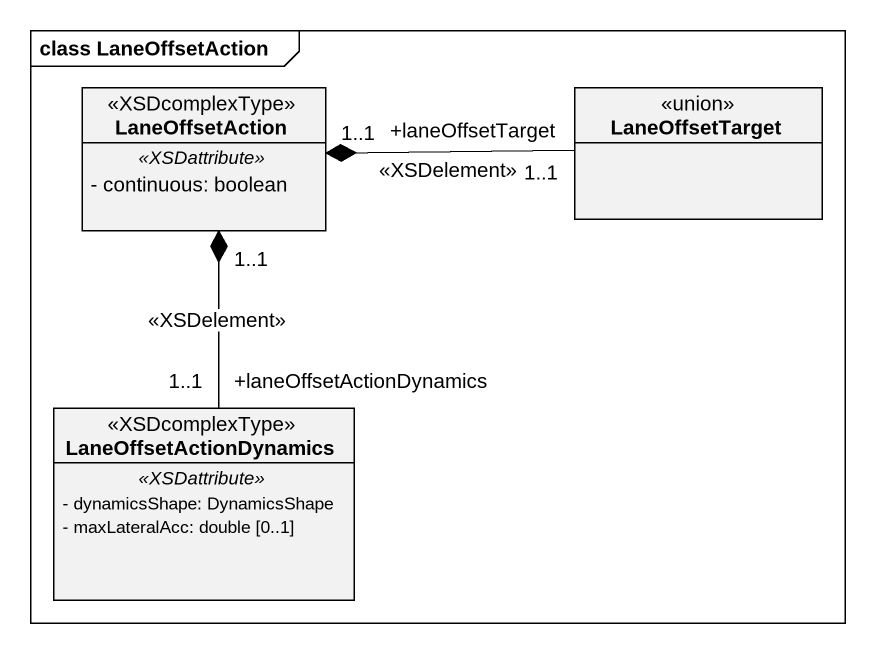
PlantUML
@startuml
mainframe class LaneOffsetAction
hide circle
hide empty members
skinparam classAttributeIconSize 0
class LaneOffsetAction <<XSDcomplexType>> {
  .. <<XSDattribute>> ..
  - continuous: boolean
}
class LaneOffsetTarget <<union>>
class LaneOffsetActionDynamics <<XSDcomplexType>> {
  .. <<XSDattribute>> ..
  - dynamicsShape: DynamicsShape
  - maxLateralAcc: double [0..1]
}
LaneOffsetAction "1..1" *-right- "+laneOffsetTarget\n1..1" LaneOffsetTarget : <<XSDelement>>
LaneOffsetAction "1..1" *-- "+laneOffsetActionDynamics\n1..1" LaneOffsetActionDynamics : <<XSDelement>>
@enduml
